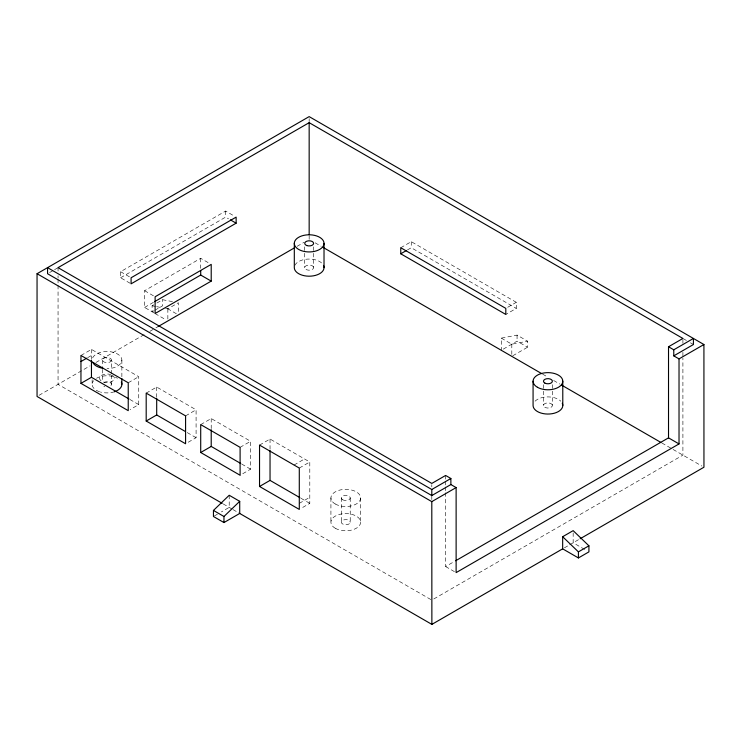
<?xml version="1.0" encoding="UTF-8"?>
<svg xmlns="http://www.w3.org/2000/svg" width="741" height="741" viewBox="0 0 741 741"><rect width="100%" height="100%" fill="white"/><g stroke="black" fill="none" stroke-linecap="round" stroke-linejoin="round"><path stroke-width="0.56" stroke-dasharray="3.71 2.78" d="M229.21 495.266L229.21 507.39L221.337 511.948M573.163 532.853L573.163 542.773L586.955 550.739M49.564 272.558L53.565 270.243M54.575 269.668L57.576 267.927M130.138 283.275L120.588 277.764L120.588 271.697L225.625 211.055L234.221 216.02M120.588 277.764L225.625 217.122L228.497 218.771M154.165 312.952L144.615 307.441L144.615 290.694L200.709 258.313L209.305 263.277M144.615 307.441L153.628 302.235M154.008 310.748L152.1 311.85L152.1 305.783L155.916 303.578M156.87 303.032L162.603 299.716L172.736 301.67M154.962 310.192L162.603 305.783L162.603 299.716M80.954 355.467L91.458 349.4L138.734 376.697L138.734 404.595L130.138 409.551M165.604 308.386L167.855 308.821L178.359 302.754L178.359 312.674M87.642 357.671L91.458 355.467M39.051 395.314L90.069 365.85M95.959 362.451L146.097 333.506M149.886 331.32L155.101 328.309M155.869 327.865L157.87 326.716M297.16 246.29L304.171 242.242M128.23 382.764L138.734 376.697M146.19 393.128L156.694 387.061L196.087 409.81L196.087 437.709L187.492 442.664M400.761 247.735L411.264 241.668L516.301 302.319L516.301 308.376L505.807 314.443M407.448 249.939L411.264 247.735L516.301 308.376M185.583 415.868L196.087 409.81M200.709 424.602L211.213 418.545L250.606 441.284L250.606 469.183L240.103 475.25M240.103 447.351L250.606 441.284M259.535 445.1L270.039 439.043L309.794 461.995L309.794 503.352L301.198 508.317M507.715 307.274L516.301 302.319M294.038 465.024L304.542 458.957M214.436 515.921L217.391 514.217M503.278 349.131L517.061 341.166L527.564 347.233L527.564 341.166L517.061 335.099L501.305 338.137L501.305 350.261M299.29 468.062L309.794 461.995M512.791 355.763L527.564 347.233M299.29 503.352L309.794 497.294M445.619 492.756L445.619 566.55L454.613 561.354M433.8 598.96L682.906 455.141L682.906 358.098M564.41 547.831L567.912 545.811M569.662 544.802L579.156 539.318M501.305 338.137L511.809 344.195L527.564 341.166M152.1 305.783L155.471 306.431M156.601 306.654L161.103 307.515M683.406 338.748L686.407 340.48M690.408 342.787L693.419 344.519M315.166 242.826L321.186 246.308M542.634 374.149L547.84 377.123M553.657 380.513L559.844 384.051M661.87 442.988L701.949 466.08M120.588 271.697L130.138 277.217M144.615 290.694L154.165 296.215M167.531 308.627L176.386 313.749M155.054 313.554L165.882 319.806M445.619 566.55L455.169 572.061M129.87 399.473L138.734 404.595M187.223 432.587L196.087 437.709M241.742 464.061L250.606 469.183M300.846 498.193L309.794 503.352M430.799 599.534L58.057 384.338L58.057 284.979M223.208 503.926L232.072 509.048M233.026 509.604L239.714 513.457M682.906 339.61L682.906 345.389M682.906 352.318L682.906 356.94M552.388 384.681L552.388 405.475A4.455 2.575 0 0 1 545.7 407.698A4.455 2.575 0 0 1 545.7 403.243A4.455 2.575 0 0 1 552.388 405.475M543.468 384.681L543.468 405.475M517.061 335.099L517.061 341.166M511.809 344.195L511.809 355.226M445.619 475.453L445.619 480.066M445.619 481.224L445.619 485.837M445.619 486.985L445.619 491.598M431.799 484.586L431.799 486.893M431.799 496.137L431.799 499.601M411.264 241.668L411.264 247.735M360.626 497.924L360.626 522.183M350.234 497.924L350.234 522.183A4.455 2.575 0 0 1 343.546 524.415A4.455 2.575 0 0 1 343.546 519.96A4.455 2.575 0 0 1 350.234 522.183M341.314 497.924L341.314 522.183M330.921 497.924L330.921 522.183M313.619 246.827L313.619 267.621A4.455 2.575 0 0 1 306.941 269.854A4.455 2.575 0 0 1 306.941 265.398A4.455 2.575 0 0 1 313.619 267.621M309.164 118.634L309.164 121.663M309.164 235.897L309.164 239.362M304.708 246.827L304.708 267.621M270.039 439.043L270.039 449.379M225.625 211.055L225.625 217.122M211.213 418.545L211.213 428.585M200.709 258.313L200.709 268.353M167.855 308.821L167.855 319.843M156.694 387.061L156.694 397.111M121.867 360.08L121.867 377.41M111.465 360.08A4.455 2.575 0 0 1 104.777 362.303A4.455 2.575 0 0 1 104.777 357.847A4.455 2.575 0 0 1 111.465 360.08L111.465 373.936M111.465 375.094L111.465 384.338M102.554 360.08L102.554 368.166M102.554 369.324L102.554 382.023M92.153 379.716L92.153 384.338M91.458 349.4L91.458 358.913M58.057 267.649L58.057 271.113M58.057 275.735L58.057 278.051M58.057 279.209L58.057 283.822M103.86 382.513A4.455 2.575 0 0 1 110.159 382.513A4.455 2.575 0 0 1 110.159 386.154M104.777 386.561A4.455 2.575 0 0 1 103.86 386.154M535.067 401.187A14.857 8.577 0 0 1 560.798 401.187M294.816 265.408A14.857 8.577 0 0 1 307.228 259.118A14.857 8.577 0 0 1 322.029 263.333M114.438 391.767A14.857 8.577 0 0 1 100.433 392.026M99.581 391.767A14.857 8.577 0 0 1 93.551 380.707M96.506 378.271A14.857 8.577 0 0 1 117.513 378.271M112.261 375.242A7.429 4.289 0 0 1 109.548 382.3A7.429 4.289 0 0 1 99.609 377.901A7.429 4.289 0 0 1 110.724 374.557M92.662 357.857A14.857 8.577 0 0 1 109.585 351.632A14.857 8.577 0 0 1 121.811 360.83A14.857 8.577 0 0 1 107.01 368.657M342.62 499.749A4.455 2.575 0 0 0 350.076 498.591A4.455 2.575 0 0 0 344.621 495.442A4.455 2.575 0 0 0 342.62 499.749M335.265 528.25A14.857 8.577 0 0 0 360.126 524.406A14.857 8.577 0 0 0 341.925 513.902A14.857 8.577 0 0 0 335.265 528.25M335.265 503.991A14.857 8.577 0 0 0 360.126 500.147A14.857 8.577 0 0 0 341.925 489.644A14.857 8.577 0 0 0 335.265 503.991"/><path stroke-width="1.11" d="M239.714 513.457L239.714 501.333L229.21 495.266L213.454 510.429L213.454 516.496L223.958 522.553L239.714 513.457L431.873 624.385L562.66 548.84L562.66 536.716L573.163 530.649L588.919 545.811L588.919 551.878L578.415 557.936L562.66 548.84M223.958 522.553L223.958 516.496L239.714 501.333M578.415 557.936L578.415 551.869L562.66 536.716M222.207 503.352L37.05 396.463L37.05 273.716L309.164 116.615L703.922 344.519L703.95 467.228L580.157 538.744M455.613 560.78L668.521 437.857L668.521 346.76L682.906 338.452L309.164 122.673L58.057 267.649L431.799 483.428L445.619 475.453L450.871 478.491L450.871 484.549L431.799 495.562L47.554 273.716L47.554 267.649L431.799 489.495L450.871 478.491M236.138 223.18L131.092 283.831L131.092 277.764L236.138 217.122L236.138 223.18L230.405 219.873M154.628 301.652L200.709 275.05L211.213 281.117L211.213 264.38L155.119 296.761L155.119 313.499L211.213 281.117M80.954 361.534L86.688 358.227M158.102 326.577L294.158 248.022M80.954 383.366L128.23 410.653L128.23 382.764L80.954 355.467L80.954 383.366L91.458 377.299L128.888 398.908M400.761 253.793L505.807 314.443L505.807 308.376L400.761 247.735L400.761 253.793L406.485 250.486M146.19 421.027L185.583 443.766L185.583 415.868L146.19 393.128L146.19 421.027L156.694 414.96L185.25 431.447M200.709 452.501L240.103 475.25L240.103 447.351L200.709 424.602L200.709 452.501L211.213 446.434L240.76 463.495M259.535 486.467L299.29 509.419L299.29 468.062L259.535 445.1L259.535 486.467L270.039 480.4L299.855 497.619M673.773 349.798L693.419 338.452L693.419 344.519L673.773 355.865L673.773 349.798L668.521 346.76M37.05 273.716L431.799 501.629L456.123 487.587L456.123 572.617L679.025 443.924L679.025 358.894L703.922 344.519M578.415 551.869L588.919 545.811M673.773 355.865L679.025 358.894M668.521 437.857L679.025 443.924M323.196 247.457L541.625 373.575M561.669 385.144L660.87 442.414M450.871 484.549L456.123 487.587M213.454 510.429L223.958 516.496M431.799 501.629L431.873 624.385M562.78 381.217L562.78 405.475M533.075 381.217L533.075 405.475A14.857 8.577 0 0 0 549.868 413.978A14.857 8.577 0 0 0 562.28 403.252M431.799 489.495L431.799 495.562M324.021 243.363A14.857 8.577 0 0 1 301.735 250.791A14.857 8.577 0 0 1 301.735 235.934A14.857 8.577 0 0 1 324.021 243.363L324.021 267.621M309.164 122.673L309.164 234.74M294.307 243.363L294.307 267.621A14.857 8.577 0 0 0 311.1 276.124A14.857 8.577 0 0 0 323.511 265.408M270.039 450.528L270.039 480.4M211.213 429.697L211.213 446.434M200.709 270.585L200.709 275.05M156.694 398.223L156.694 414.96M121.867 378.558L121.867 384.338M91.458 360.061L91.458 377.299M121.357 382.115A14.857 8.577 0 0 1 114.438 391.767M103.166 368.36A14.857 8.577 0 0 1 92.662 362.293M544.774 383.032A4.455 2.575 0 0 0 552.23 381.884A4.455 2.575 0 0 0 546.775 378.725A4.455 2.575 0 0 0 544.774 383.032M306.941 245.595A4.455 2.575 0 0 0 313.619 243.363A4.455 2.575 0 0 0 306.941 241.14A4.455 2.575 0 0 0 306.941 245.595M537.429 387.274A14.857 8.577 0 0 0 562.28 383.43A14.857 8.577 0 0 0 544.089 372.927A14.857 8.577 0 0 0 537.429 387.274"/></g></svg>
